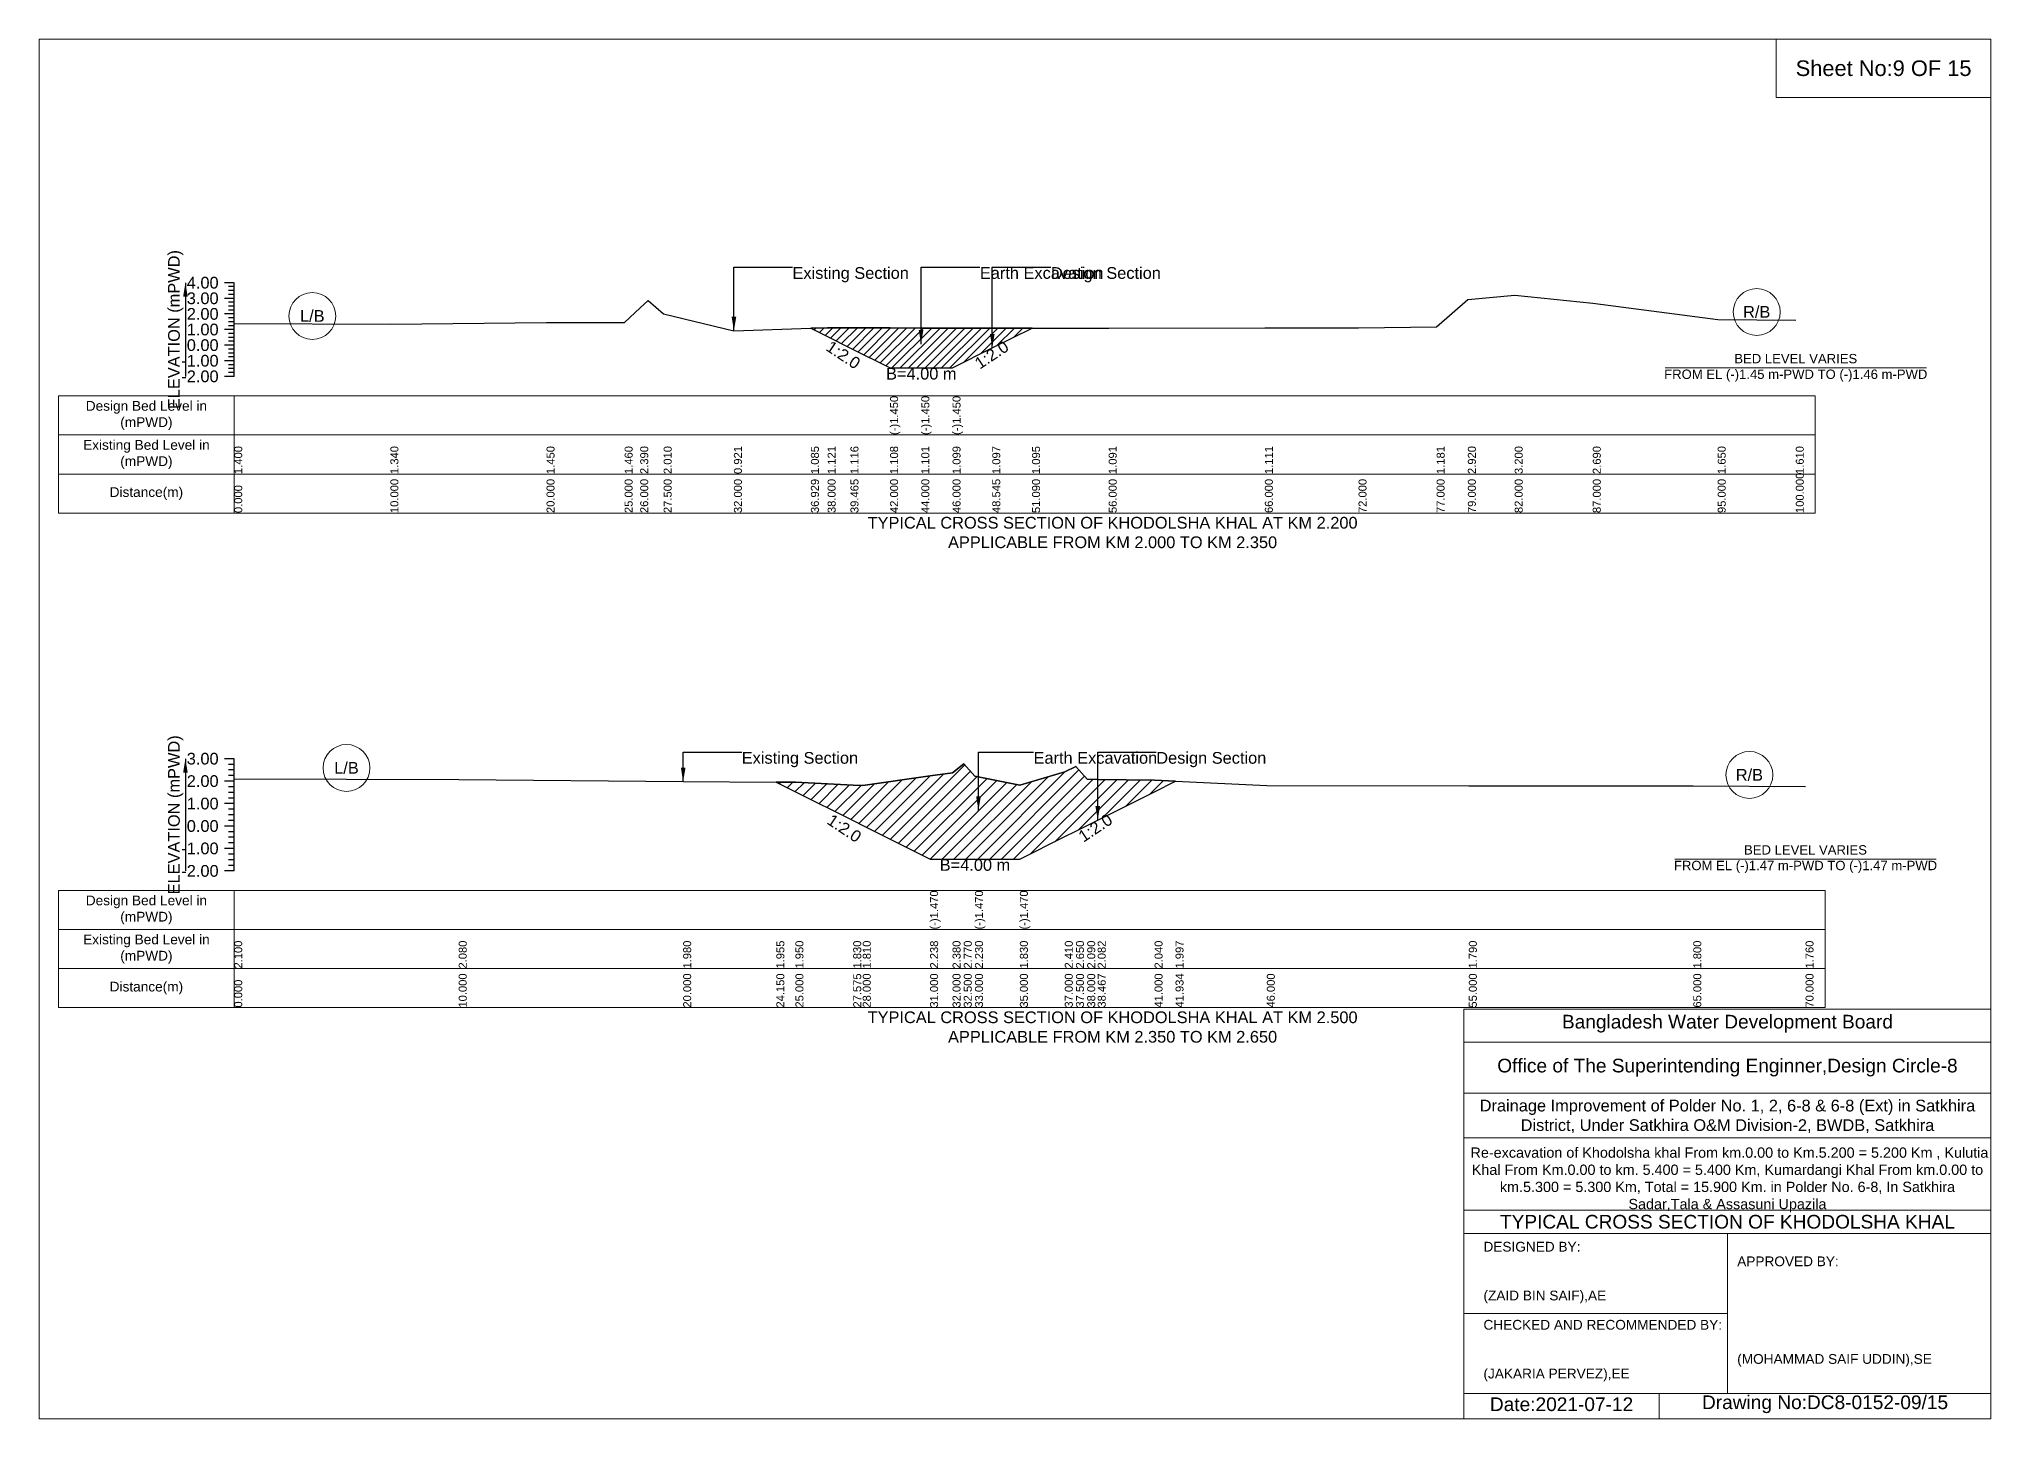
# Model space of a CAD drawing. Header units: inches. Extents: x 91000 to 568000, y -5656 to 0.
# Drawn here: x 180000 to 188000, y -5656 to 0 of the extents above; entities that cross this region are included whole.
import ezdxf

# ---------------------------------------------------------------- set-up
doc = ezdxf.new("R2010")
doc.units = ezdxf.units.IN
doc.header["$LTSCALE"] = 7
doc.header["$MEASUREMENT"] = 0
for name, color, linetype, lineweight in [('Cross section Data Border', 7, 'Continuous', 9), ('Cross Section Labels', 7, 'Continuous', 9), ('Existing_Bed_Level for Xsection', 7, 'Continuous', 25)]:
    doc.layers.add(name, color=color, linetype=linetype, lineweight=lineweight)
doc.styles.get("Standard").update_dxf_attribs({"font": 'arial.ttf'})
doc.dimstyles.get("Standard").update_dxf_attribs({"dimtxt": 0.18, "dimasz": 0.18, "dimexe": 0.18, "dimexo": 0.0625, "dimgap": 0.09, "dimtad": 0, "dimtih": 1, "dimtoh": 1, "dimdec": 4, "dimzin": 0, "dimdsep": 46, "dimtxsty": 'Standard', "dimcen": 0.09, "dimadec": 0, "dimazin": 0, "dimtfac": 1, "dimtdec": 4, "dimtofl": 0, "dimtmove": 0, "dimatfit": 3, "dimfxl": 1, "dimtolj": 1, "dimtzin": 0, "dimarcsym": 0})

msp = doc.modelspace()

# ---------------------------------------------------------------- hatches: boundary and pattern name
at = {"layer": 'Existing_Bed_Level for Xsection'}
h = msp.add_hatch(dxfattribs=at)
h.set_pattern_fill('ANSI31', color=256, scale=192, style=0)
h.paths.add_polyline_path([(183163.5, -1185.5), (183232, -1219.7), (183325.7, -1266.6), (183488, -1347.7), (183616, -1347.7), (183744, -1347.7), (183906.9, -1266.3), (184069.8, -1184.9), (183906.9, -1184.7), (183744, -1184.6), (183616, -1184.5), (183488, -1184.1), (183325.7, -1183.5), (183232, -1183.2)])
h = msp.add_hatch(dxfattribs=at)
h.set_pattern_fill('ANSI31', color=256, scale=276, style=0)
h.paths.add_polyline_path([(183021.8, -3046.1), (183100, -3085.2), (183336.9, -3203.6), (183376, -3223.2), (183652, -3361.2), (183744, -3361.2), (183790, -3361.2), (183836, -3361.2), (184020, -3361.2), (184204, -3269.2), (184250, -3246.2), (184296, -3223.2), (184339, -3201.7), (184572, -3085.2), (184657.9, -3042.2), (184572, -3038.2), (184339, -3034.4), (184296, -3033.6), (184250, -2982.1), (184204, -3004.2), (184020, -3057.6), (183836, -3020.8), (183790, -2971.1), (183744, -3007), (183652, -3020.1), (183376, -3059.4), (183336.9, -3057.6), (183100, -3046.5)])

# ---------------------------------------------------------------- linework, layer by layer
at = {"layer": 'Cross section Data Border'}
for points in [[(180080, -1462.9), (187280, -1462.9), (187280, -1942.9), (180080, -1942.9)], [(180080, -3489.9), (187320, -3489.9), (187320, -3969.9), (180080, -3969.9)]]:
    msp.add_lwpolyline(points, close=True, dxfattribs=at)
for points in [[(180800, -1462.9), (180800, -1942.9)], [(180080, -1622.9), (187280, -1622.9)], [(180080, -1782.9), (187280, -1782.9)], [(180800, -3489.9), (180800, -3969.9)], [(180080, -3649.9), (187320, -3649.9)], [(180080, -3809.9), (187320, -3809.9)]]:
    msp.add_lwpolyline(points, dxfattribs=at)
at = {"layer": 'Cross Section Labels'}
for points in [[(180000, 0), (188000, 0), (188000, -5656), (180000, -5656)], [(187120, 0), (188000, 0), (188000, -240), (187120, -240)]]:
    msp.add_lwpolyline(points, close=True, dxfattribs=at)
for points in [[(186664.2, -1347.7), (187735.8, -1347.7)], [(186704.2, -3361.2), (187775.8, -3361.2)], [(185840, -5656), (185840, -3976), (188000, -3976)], [(185840, -4112), (188000, -4112)], [(185840, -4320), (188000, -4320)], [(185840, -4504), (188000, -4504)], [(185840, -4800), (188000, -4800)], [(185840, -4896), (188000, -4896)], [(186920, -4896), (186920, -5552)], [(185840, -5224), (186920, -5224)], [(185840, -5552), (188000, -5552)], [(186640, -5552), (186640, -5656)]]:
    msp.add_lwpolyline(points, dxfattribs=at)
for centre in [(181120, -1135.3), (187040, -1118.6), (181260, -2987.6), (187010, -3016.2)]:
    msp.add_circle(centre, 96, dxfattribs=at)
at = {"layer": 'Existing_Bed_Level for Xsection'}
for points in [[(180800, -998.9), (180760, -998.9)], [(180800, -1014.9), (180776, -1014.9)], [(180800, -1030.9), (180776, -1030.9)], [(180800, -1382.9), (180800, -1318.9), (180800, -1254.9), (180800, -1190.9), (180800, -1126.9), (180800, -1062.9), (180800, -998.9)], [(180800, -1062.9), (180760, -1062.9)], [(180800, -1046.9), (180776, -1046.9)], [(180800, -1078.9), (180776, -1078.9)], [(180800, -1094.9), (180776, -1094.9)], [(180800, -1110.9), (180776, -1110.9)], [(180800, -1165.3), (181440, -1169.2), (182080, -1162.1), (182400, -1161.5), (182464, -1102), (182496, -1071.9), (182560, -1126.3), (182848, -1196), (183163.5, -1185.5), (183232, -1183.2), (183325.7, -1183.5), (183488, -1184.1), (183488, -1184.1), (183616, -1184.5), (183616, -1184.5), (183744, -1184.6), (183744, -1184.6), (183906.9, -1184.7), (184069.8, -1184.9), (184384, -1185.1), (185024, -1183.8), (185408, -1183.8), (185728, -1179.4), (185856, -1068.1), (186048, -1050.1), (186368, -1082.8), (186880, -1149.3), (187200, -1151.9)], [(180800, -1126.9), (180760, -1126.9)], [(180800, -1190.9), (180760, -1190.9)], [(180800, -1142.9), (180776, -1142.9)], [(180800, -1158.9), (180776, -1158.9)], [(180800, -1174.9), (180776, -1174.9)], [(180800, -1254.9), (180760, -1254.9)], [(180800, -1206.9), (180776, -1206.9)], [(180800, -1222.9), (180776, -1222.9)], [(180800, -1238.9), (180776, -1238.9)], [(180800, -1270.9), (180776, -1270.9)], [(180800, -1318.9), (180760, -1318.9)], [(180800, -1286.9), (180776, -1286.9)], [(180800, -1302.9), (180776, -1302.9)], [(180800, -1334.9), (180776, -1334.9)], [(180800, -1350.9), (180776, -1350.9)], [(180800, -1382.9), (180760, -1382.9)], [(180800, -1366.9), (180776, -1366.9)], [(180800, -2949.9), (180760, -2949.9)], [(180800, -3409.9), (180800, -3317.9), (180800, -3225.9), (180800, -3133.9), (180800, -3041.9), (180800, -2949.9)], [(180800, -2972.9), (180776, -2972.9)], [(180800, -2995.9), (180776, -2995.9)], [(180800, -3018.9), (180776, -3018.9)], [(180800, -3032.7), (181720, -3034.6), (182640, -3043.8), (183021.8, -3046.1), (183100, -3046.5), (183336.9, -3057.6), (183376, -3059.4), (183652, -3020.1), (183652, -3020.1), (183744, -3007), (183790, -2971.1), (183836, -3020.8), (183836, -3020.8), (184020, -3057.6), (184020, -3057.6), (184204, -3004.2), (184250, -2982.1), (184296, -3033.6), (184339, -3034.4), (184572, -3038.2), (184657.9, -3042.2), (185032, -3059.4), (185860, -3061.2), (186780, -3060.3), (187240, -3064)], [(180800, -3041.9), (180760, -3041.9)], [(180800, -3064.9), (180776, -3064.9)], [(180800, -3087.9), (180776, -3087.9)], [(180800, -3110.9), (180776, -3110.9)], [(180800, -3133.9), (180760, -3133.9)], [(180800, -3156.9), (180776, -3156.9)], [(180800, -3179.9), (180776, -3179.9)], [(180800, -3225.9), (180760, -3225.9)], [(180800, -3202.9), (180776, -3202.9)], [(180800, -3248.9), (180776, -3248.9)], [(180800, -3271.9), (180776, -3271.9)], [(180800, -3317.9), (180760, -3317.9)], [(180800, -3294.9), (180776, -3294.9)], [(180800, -3340.9), (180776, -3340.9)], [(180800, -3409.9), (180760, -3409.9)], [(180800, -3363.9), (180776, -3363.9)], [(180800, -3386.9), (180776, -3386.9)]]:
    msp.add_lwpolyline(points, dxfattribs=at)
for points in [[(183163.5, -1185.5), (183163.5, -1185.5), (183232, -1219.7), (183325.7, -1266.6), (183488, -1347.7), (183488, -1347.7), (183616, -1347.7), (183616, -1347.7), (183744, -1347.7), (183744, -1347.7), (183906.9, -1266.3), (184069.8, -1184.9), (183906.9, -1184.7), (183744, -1184.6), (183744, -1184.6), (183616, -1184.5), (183616, -1184.5), (183488, -1184.1), (183488, -1184.1), (183325.7, -1183.5), (183232, -1183.2), (183163.5, -1185.5)], [(183021.8, -3046.1), (183100, -3085.2), (183336.9, -3203.6), (183376, -3223.2), (183652, -3361.2), (183652, -3361.2), (183744, -3361.2), (183790, -3361.2), (183836, -3361.2), (183836, -3361.2), (184020, -3361.2), (184020, -3361.2), (184204, -3269.2), (184250, -3246.2), (184296, -3223.2), (184339, -3201.7), (184572, -3085.2), (184657.9, -3042.2), (184572, -3038.2), (184339, -3034.4), (184296, -3033.6), (184250, -2982.1), (184204, -3004.2), (184020, -3057.6), (184020, -3057.6), (183836, -3020.8), (183836, -3020.8), (183790, -2971.1), (183744, -3007), (183652, -3020.1), (183652, -3020.1), (183376, -3059.4), (183336.9, -3057.6), (183100, -3046.5)]]:
    msp.add_lwpolyline(points, close=True, dxfattribs=at)

# ---------------------------------------------------------------- texts
at = {"layer": 'Cross section Data Border', "char_height": 40, "width": 640, "attachment_point": 5}
for s, insert in [('Design Bed Level in (mPWD)', (180440, -1542.9)), ('Existing Bed Level in (mPWD)', (180440, -1702.9)), ('Distance(m)', (180440, -1862.9)), ('Design Bed Level in (mPWD)', (180440, -3569.9)), ('Existing Bed Level in (mPWD)', (180440, -3729.9)), ('Distance(m)', (180440, -3889.9))]:
    msp.add_mtext(s, dxfattribs=dict(at, insert=insert))
at = {"layer": 'Cross Section Labels'}
for s, insert, char_height, attachment_point in [('Sheet No:9 OF 15', (187560, -120), 64, 5), ('Existing Section', (183088, -934.9), 48, 1), ('Earth Excavation', (183856, -934.9), 48, 1), ('Design Section', (184146.9, -934.9), 48, 1), ('L/B', (181120, -1135.3), 48, 5), ('R/B', (187040, -1118.6), 48, 5), ('B=4.00 m', (183616, -1347.7), 48, 2), ('BED LEVEL VARIES ^JFROM EL (-)1.45 m-PWD TO (-)1.46 m-PWD', (187200, -1347.7), 38.4, 5), ('TYPICAL CROSS SECTION OF KHODOLSHA KHAL AT KM 2.200^JAPPLICABLE FROM KM 2.000 TO KM 2.350', (184400, -2022.9), 48, 5), ('Existing Section', (182880, -2922.3), 48, 1), ('Earth Excavation', (184076, -2922.3), 48, 1), ('Design Section', (184579, -2922.3), 48, 1), ('L/B', (181260, -2987.6), 48, 5), ('R/B', (187010, -3016.2), 48, 5), ('BED LEVEL VARIES ^JFROM EL (-)1.47 m-PWD TO (-)1.47 m-PWD', (187240, -3361.2), 38.4, 5), ('B=4.00 m', (183836, -3361.2), 48, 2), ('TYPICAL CROSS SECTION OF KHODOLSHA KHAL AT KM 2.500^JAPPLICABLE FROM KM 2.350 TO KM 2.650', (184400, -4049.9), 48, 5), ('Bangladesh Water Development Board', (186920, -4036), 56, 5), ('Office of The Superintending Enginner,Design Circle-8', (186920, -4216), 56, 5)]:
    msp.add_mtext(s, dxfattribs=dict(at, insert=insert, char_height=char_height, attachment_point=attachment_point))
at = {"layer": 'Cross Section Labels', "char_height": 48, "attachment_point": 2}
for insert, rotation in [((183309.7, -1274.6), 326.30993), ((183890.9, -1274.3), 33.69007), ((183313.9, -3215.1), 326.30993), ((184316, -3213.2), 33.69007)]:
    msp.add_mtext('1:2.0', dxfattribs=dict(at, insert=insert, rotation=rotation))
at = {"layer": 'Cross Section Labels'}
for s, insert, char_height, width, attachment_point in [('Drainage Improvement of Polder No. 1, 2, 6-8 & 6-8 (Ext) in Satkhira District, Under Satkhira O&M Division-2, BWDB, Satkhira', (186920, -4416), 48, 2240, 5), (' Re-excavation of Khodolsha khal From km.0.00 to Km.5.200 = 5.200 Km , Kulutia Khal From Km.0.00 to km. 5.400 = 5.400 Km, Kumardangi Khal From km.0.00 to km.5.300 = 5.300 Km, Total = 15.900 Km. in Polder No. 6-8, In Satkhira Sadar,Tala & Assasuni Upazila', (186920, -4676), 42.1524, 2160, 5), ('TYPICAL CROSS SECTION OF KHODOLSHA KHAL', (186920, -4848), 56, 2240, 5), ('DESIGNED BY:^J^J^J(ZAID BIN SAIF),AE', (185920, -5056), 40, 1120, 4), ('APPROVED BY:^J^J^J^J^J^J(MOHAMMAD SAIF UDDIN),SE', (186960, -5216), 40, 1120, 4), ('CHECKED AND RECOMMENDED BY:^J^J^J(JAKARIA PERVEZ),EE', (185920, -5376), 40, 1120, 4), ('Date:2021-07-12', (186240, -5596), 56, 1120, 5), ('Drawing No:DC8-0152-09/15', (187320, -5596), 56, 1760, 5)]:
    msp.add_mtext(s, dxfattribs=dict(at, insert=insert, char_height=char_height, width=width, attachment_point=attachment_point))
at = {"layer": 'Existing_Bed_Level for Xsection', "rotation": 90}
for s, insert, char_height, attachment_point in [('ELEVATION (mPWD)', (180560, -1190.9), 48, 5), ('(-)1.450', (183488, -1622.9), 32.8, 1), ('(-)1.450', (183616, -1622.9), 32.8, 1), ('(-)1.450', (183744, -1622.9), 32.8, 1), ('1.400', (180800, -1782.9), 32.8, 1), ('1.340', (181440, -1782.9), 32.8, 1), ('1.450', (182080, -1782.9), 32.8, 1), ('1.460', (182400, -1782.9), 32.8, 1), ('2.390', (182464, -1782.9), 32.8, 1), ('2.010', (182560, -1782.9), 32.8, 1), ('0.921', (182848, -1782.9), 32.8, 1), ('1.085', (183163.5, -1782.9), 32.8, 1), ('1.121', (183232, -1782.9), 32.8, 1), ('1.116', (183325.7, -1782.9), 32.8, 1), ('1.108', (183488, -1782.9), 32.8, 1), ('1.101', (183616, -1782.9), 32.8, 1), ('1.099', (183744, -1782.9), 32.8, 1), ('1.097', (183906.9, -1782.9), 32.8, 1), ('1.095', (184069.8, -1782.9), 32.8, 1), ('1.091', (184384, -1782.9), 32.8, 1), ('1.111', (185024, -1782.9), 32.8, 1), ('1.181', (185728, -1782.9), 32.8, 1), ('2.920', (185856, -1782.9), 32.8, 1), ('3.200', (186048, -1782.9), 32.8, 1), ('2.690', (186368, -1782.9), 32.8, 1), ('1.650', (186880, -1782.9), 32.8, 1), ('1.610', (187200, -1782.9), 32.8, 1), ('0.000', (180800, -1942.9), 32.8, 1), ('10.000', (181440, -1942.9), 32.8, 1), ('20.000', (182080, -1942.9), 32.8, 1), ('25.000', (182400, -1942.9), 32.8, 1), ('26.000', (182464, -1942.9), 32.8, 1), ('27.500', (182560, -1942.9), 32.8, 1), ('32.000', (182848, -1942.9), 32.8, 1), ('36.929', (183163.5, -1942.9), 32.8, 1), ('38.000', (183232, -1942.9), 32.8, 1), ('39.465', (183325.7, -1942.9), 32.8, 1), ('42.000', (183488, -1942.9), 32.8, 1), ('44.000', (183616, -1942.9), 32.8, 1), ('46.000', (183744, -1942.9), 32.8, 1), ('48.545', (183906.9, -1942.9), 32.8, 1), ('51.090', (184069.8, -1942.9), 32.8, 1), ('56.000', (184384, -1942.9), 32.8, 1), ('66.000', (185024, -1942.9), 32.8, 1), ('72.000', (185408, -1942.9), 32.8, 1), ('77.000', (185728, -1942.9), 32.8, 1), ('79.000', (185856, -1942.9), 32.8, 1), ('82.000', (186048, -1942.9), 32.8, 1), ('87.000', (186368, -1942.9), 32.8, 1), ('95.000', (186880, -1942.9), 32.8, 1), ('100.000', (187200, -1942.9), 32.8, 1), ('ELEVATION (mPWD)', (180560, -3179.9), 48, 5), ('(-)1.470', (183652, -3649.9), 32.8, 1), ('(-)1.470', (183836, -3649.9), 32.8, 1), ('(-)1.470', (184020, -3649.9), 32.8, 1), ('2.100', (180800, -3809.9), 32.8, 1), ('2.080', (181720, -3809.9), 32.8, 1), ('1.980', (182640, -3809.9), 32.8, 1), ('1.955', (183021.8, -3809.9), 32.8, 1), ('1.950', (183100, -3809.9), 32.8, 1), ('1.830', (183336.9, -3809.9), 32.8, 1), ('1.810', (183376, -3809.9), 32.8, 1), ('2.238', (183652, -3809.9), 32.8, 1), ('2.380', (183744, -3809.9), 32.8, 1), ('2.770', (183790, -3809.9), 32.8, 1), ('2.230', (183836, -3809.9), 32.8, 1), ('1.830', (184020, -3809.9), 32.8, 1), ('2.410', (184204, -3809.9), 32.8, 1), ('2.650', (184250, -3809.9), 32.8, 1), ('2.090', (184296, -3809.9), 32.8, 1), ('2.082', (184339, -3809.9), 32.8, 1), ('2.040', (184572, -3809.9), 32.8, 1), ('1.997', (184657.9, -3809.9), 32.8, 1), ('1.790', (185860, -3809.9), 32.8, 1), ('1.800', (186780, -3809.9), 32.8, 1), ('1.760', (187240, -3809.9), 32.8, 1), ('10.000', (181720, -3969.9), 32.8, 1), ('20.000', (182640, -3969.9), 32.8, 1), ('24.150', (183021.8, -3969.9), 32.8, 1), ('25.000', (183100, -3969.9), 32.8, 1), ('27.575', (183336.9, -3969.9), 32.8, 1), ('28.000', (183376, -3969.9), 32.8, 1), ('31.000', (183652, -3969.9), 32.8, 1), ('32.000', (183744, -3969.9), 32.8, 1), ('32.500', (183790, -3969.9), 32.8, 1), ('33.000', (183836, -3969.9), 32.8, 1), ('35.000', (184020, -3969.9), 32.8, 1), ('37.000', (184204, -3969.9), 32.8, 1), ('37.500', (184250, -3969.9), 32.8, 1), ('38.000', (184296, -3969.9), 32.8, 1), ('38.467', (184339, -3969.9), 32.8, 1), ('41.000', (184572, -3969.9), 32.8, 1), ('41.934', (184657.9, -3969.9), 32.8, 1), ('46.000', (185032, -3969.9), 32.8, 1), ('55.000', (185860, -3969.9), 32.8, 1), ('65.000', (186780, -3969.9), 32.8, 1), ('70.000', (187240, -3969.9), 32.8, 1), ('0.000', (180800, -3969.9), 32.8, 1)]:
    msp.add_mtext(s, dxfattribs=dict(at, insert=insert, char_height=char_height, attachment_point=attachment_point))
at = {"layer": 'Existing_Bed_Level for Xsection', "char_height": 48, "attachment_point": 6}
for s, insert in [('4.00', (180736, -998.9)), ('3.00', (180736, -1062.9)), ('2.00', (180736, -1126.9)), ('1.00', (180736, -1190.9)), ('0.00', (180736, -1254.9)), ('-1.00', (180736, -1318.9)), ('-2.00', (180736, -1382.9)), ('3.00', (180736, -2949.9)), ('2.00', (180736, -3041.9)), ('1.00', (180736, -3133.9)), ('0.00', (180736, -3225.9)), ('-1.00', (180736, -3317.9)), ('-2.00', (180736, -3409.9))]:
    msp.add_mtext(s, dxfattribs=dict(at, insert=insert))

# ---------------------------------------------------------------- leaders
at = {"layer": 'Cross Section Labels', "annotation_type": 0, "has_hookline": 1, "hookline_direction": 0}
for points, text_width in [([(182848, -1196), (182848, -934.9), (183087.9, -934.9)], 467.2), ([(183615, -1250.7), (183615, -934.9), (183855.9, -934.9)], 497), ([(183906.9, -1266.3), (183906.9, -934.9), (184146.8, -934.9)], 441.2), ([(182640, -3043.8), (182640, -2922.3), (182879.9, -2922.3)], 467.2), ([(183850.3, -3162.1), (183850.3, -2922.3), (184075.9, -2922.3)], 497), ([(184339, -3201.7), (184339, -2922.3), (184578.9, -2922.3)], 441.2)]:
    msp.add_leader(points, dimstyle='Standard', override={"dimasz": 57.6}, dxfattribs=dict(at, text_width=text_width))
at = {"layer": 'Existing_Bed_Level for Xsection'}
for points in [[(180600, -998.9), (180600, -1382.9)], [(180600, -2949.9), (180600, -3409.9)]]:
    msp.add_leader(points, dimstyle='Standard', override={"dimasz": 57.6}, dxfattribs=at)

doc.saveas('drawing.dxf')
